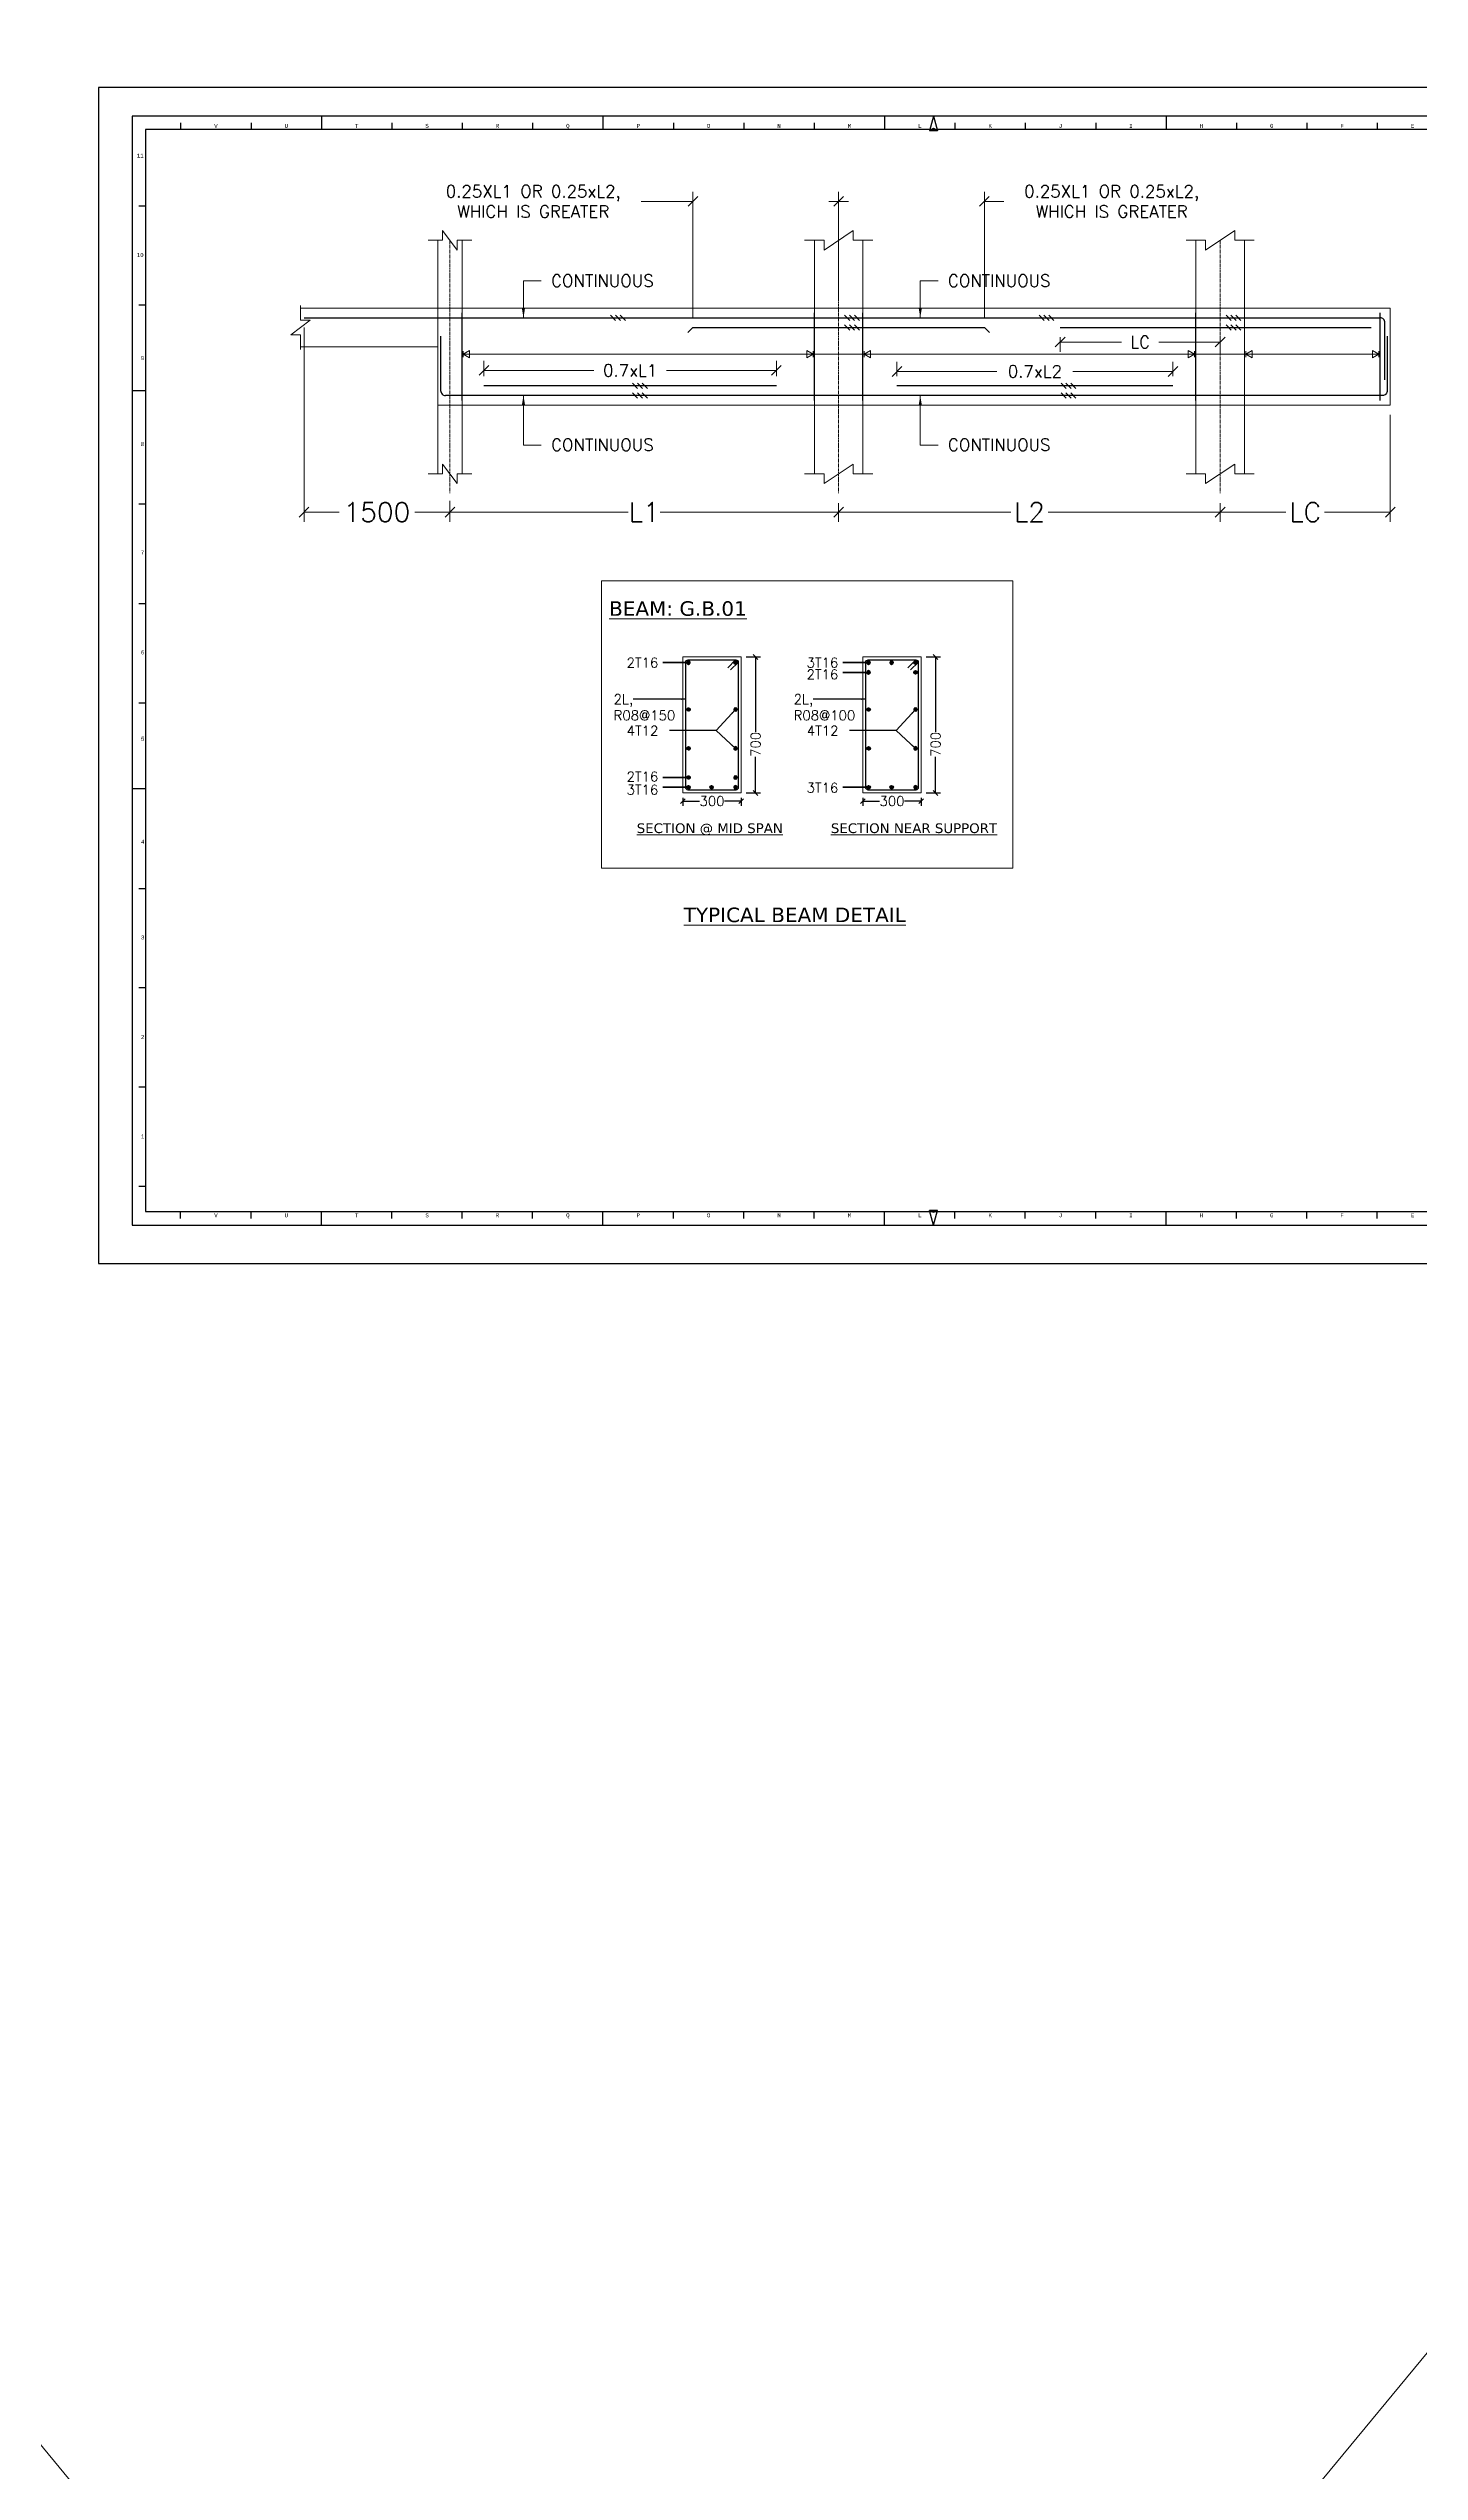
# Model space of a CAD drawing. Header units: millimetres. Extents: x -388065 to 2372687422, y -192755 to 667797.
# Drawn here: x 1484166 to 1498272, y 473296 to 498240 of the extents above; entities that cross this region are included whole.
import ezdxf

# ---------------------------------------------------------------- set-up
doc = ezdxf.new("R2010")
doc.units = ezdxf.units.MM
doc.linetypes.add('CENTER', pattern=[2, 1.25, -0.25, 0.25, -0.25])
doc.layers.add('Label', color=192, linetype='Continuous')
doc.layers.add('LOGO', color=250, linetype='Continuous')
for name, color, linetype, lineweight in [('STR-CL', 1, 'CENTER', 9), ('STR-CONC_IN_SEC', 7, 'Continuous', 15), ('STR-DIM', 1, 'Continuous', 9), ('STR-HATCH', 4, 'Continuous', 9), ('STR-REINF_IN_SEC', 7, 'Continuous', 30), ('STR-STEEL_IN_SEC', 6, 'Continuous', 15), ('STR-TEXT', 7, 'Continuous', 9)]:
    doc.layers.add(name, color=color, linetype=linetype, lineweight=lineweight)
doc.styles.add('MINA_CM', font='romans.shx', dxfattribs={"height": 20})
doc.styles.add('MINA_CM_S', font='romans.shx', dxfattribs={"height": 15})
doc.styles.add('MINA_MM', font='romans.shx', dxfattribs={"height": 200})
doc.styles.add('MINA_MM_X-SEC', font='romans.shx', dxfattribs={"height": 125})
doc.styles.add('MINA_MM_X-SEC_50', font='romans.shx', dxfattribs={"height": 100})
doc.styles.add('STANDART', font='MONOTXT.shx')
doc.dimstyles.new('MINA_MM', dxfattribs={"dimtxt": 200, "dimasz": 100, "dimexe": 100, "dimexo": 100, "dimgap": 50, "dimtad": 0, "dimdec": 0, "dimzin": 0, "dimdsep": 46, "dimtxsty": 'MINA_MM', "dimblk": 'OBLIQUE', "dimcen": 0.09, "dimclrd": 256, "dimclre": 256, "dimclrt": 7, "dimadec": 0, "dimazin": 0, "dimtfac": 1, "dimtdec": 0, "dimtix": 1, "dimtofl": 0, "dimtmove": 0, "dimatfit": 0, "dimfxl": 1, "dimtolj": 1, "dimtzin": 0, "dimlwd": -1, "dimlwe": -1, "dimarcsym": 0})
doc.dimstyles.new('MINA_MM_X-SEC', dxfattribs={"dimtxt": 125, "dimasz": 100, "dimexe": 100, "dimexo": 100, "dimgap": 100, "dimtad": 0, "dimdec": 0, "dimzin": 0, "dimdsep": 46, "dimtxsty": 'MINA_MM_X-SEC', "dimblk": 'OBLIQUE', "dimcen": 0.09, "dimclrd": 256, "dimclre": 256, "dimclrt": 7, "dimadec": 0, "dimazin": 0, "dimtfac": 1, "dimtdec": 0, "dimtix": 1, "dimtofl": 0, "dimtmove": 0, "dimatfit": 0, "dimfxl": 1, "dimtolj": 1, "dimtzin": 0, "dimlwd": -1, "dimlwe": -1, "dimarcsym": 0})
doc.dimstyles.new('MINA_MM_X-SEC_50', dxfattribs={"dimtxt": 100, "dimasz": 50, "dimexe": 50, "dimexo": 50, "dimgap": 0, "dimtad": 0, "dimdec": 0, "dimlfac": 0.5, "dimzin": 0, "dimdsep": 46, "dimtxsty": 'MINA_MM_X-SEC_50', "dimblk": 'OBLIQUE', "dimcen": 90, "dimclrt": 7, "dimadec": 0, "dimazin": 0, "dimtfac": 1, "dimtdec": 0, "dimtofl": 0, "dimtmove": 0, "dimatfit": 0, "dimfxl": 1, "dimtolj": 1, "dimtzin": 0, "dimarcsym": 0})

# ---------------------------------------------------------------- blocks, each defined once
blk = doc.blocks.new('LARGE_ARROW')
at = {"layer": 'STR-DIM', "color": 7, "lineweight": 9}
for p, q in [((0, -74), (0, 74)), ((30, 0), (185, 89)), ((30, -74), (30, 74)), ((185, -89), (30, 0)), ((185, 89), (185, -89))]:
    blk.add_line(p, q, dxfattribs=at)
blk = doc.blocks.new('_OBLIQUE')
at = {"color": 0, "linetype": 'ByBlock'}
blk.add_line((-0.5, -0.5), (0.5, 0.5), dxfattribs=at)
blk = doc.blocks.new('*D1511')
at = {"layer": 'Defpoints', "color": 0, "transparency": 16777216}
for p in [(1488296, 493684), (1492296, 493661), (1492296, 493467)]:
    blk.add_point(p, dxfattribs=at)
at = {"layer": 'STR-DIM', "transparency": 16777216}
for p, q in [((1488296, 493584), (1488296, 493367)), ((1488296, 493467), (1490132, 493467)), ((1492296, 493467), (1490460, 493467)), ((1492296, 493561), (1492296, 493367))]:
    blk.add_line(p, q, dxfattribs=at)
at = {"layer": 'STR-DIM', "transparency": 16777216, "xscale": 100, "yscale": 100, "zscale": 100, "rotation": 180}
blk.add_blockref('_OBLIQUE', (1488296, 493467), dxfattribs=at)
at = {"layer": 'STR-DIM', "transparency": 16777216, "xscale": 100, "yscale": 100, "zscale": 100}
blk.add_blockref('_OBLIQUE', (1492296, 493467), dxfattribs=at)
at = {"layer": 'STR-DIM', "color": 7, "transparency": 16777216, "insert": (1490296, 493467), "char_height": 200, "attachment_point": 5, "style": 'MINA_MM'}
blk.add_mtext('\\A1;L1', dxfattribs=at)
blk = doc.blocks.new('*D1512')
at = {"layer": 'Defpoints', "color": 0, "transparency": 16777216}
for p in [(1492296, 493661), (1496221, 493661), (1496221, 493467)]:
    blk.add_point(p, dxfattribs=at)
at = {"layer": 'STR-DIM', "transparency": 16777216}
for p, q in [((1492296, 493561), (1492296, 493367)), ((1492296, 493467), (1494066, 493467)), ((1496221, 493467), (1494451, 493467)), ((1496221, 493561), (1496221, 493367))]:
    blk.add_line(p, q, dxfattribs=at)
at = {"layer": 'STR-DIM', "transparency": 16777216, "xscale": 100, "yscale": 100, "zscale": 100, "rotation": 180}
blk.add_blockref('_OBLIQUE', (1492296, 493467), dxfattribs=at)
at = {"layer": 'STR-DIM', "transparency": 16777216, "xscale": 100, "yscale": 100, "zscale": 100}
blk.add_blockref('_OBLIQUE', (1496221, 493467), dxfattribs=at)
at = {"layer": 'STR-DIM', "color": 7, "transparency": 16777216, "insert": (1494259, 493467), "char_height": 200, "attachment_point": 5, "style": 'MINA_MM'}
blk.add_mtext('\\A1;L2', dxfattribs=at)
blk = doc.blocks.new('*D1513')
at = {"layer": 'Defpoints', "color": 0, "transparency": 16777216}
for p in [(1497971, 494568), (1496221, 493661), (1496221, 493467)]:
    blk.add_point(p, dxfattribs=at)
at = {"layer": 'STR-DIM', "transparency": 16777216}
for p, q in [((1497971, 494468), (1497971, 493367)), ((1496221, 493561), (1496221, 493367)), ((1496221, 493467), (1496898, 493467)), ((1497971, 493467), (1497294, 493467))]:
    blk.add_line(p, q, dxfattribs=at)
at = {"layer": 'STR-DIM', "transparency": 16777216, "xscale": 100, "yscale": 100, "zscale": 100, "rotation": 180}
blk.add_blockref('_OBLIQUE', (1496221, 493467), dxfattribs=at)
at = {"layer": 'STR-DIM', "transparency": 16777216, "xscale": 100, "yscale": 100, "zscale": 100}
blk.add_blockref('_OBLIQUE', (1497971, 493467), dxfattribs=at)
at = {"layer": 'STR-DIM', "color": 7, "transparency": 16777216, "insert": (1497096, 493467), "char_height": 200, "attachment_point": 5, "style": 'MINA_MM'}
blk.add_mtext('\\A1;LC', dxfattribs=at)
blk = doc.blocks.new('*D1588')
at = {"layer": 'Defpoints', "color": 0, "ltscale": 0.1, "transparency": 16777216}
for p in [(1495735, 494915), (1492895, 494768), (1495735, 494768)]:
    blk.add_point(p, dxfattribs=at)
at = {"layer": 'STR-DIM', "ltscale": 0.1, "transparency": 16777216}
for p, q in [((1492895, 494868), (1492895, 495015)), ((1492895, 494915), (1493923, 494915)), ((1495735, 494915), (1494707, 494915)), ((1495735, 494868), (1495735, 495015))]:
    blk.add_line(p, q, dxfattribs=at)
at = {"layer": 'STR-DIM', "ltscale": 0.1, "transparency": 16777216, "xscale": 100, "yscale": 100, "zscale": 100, "rotation": 180}
blk.add_blockref('_OBLIQUE', (1492895, 494915), dxfattribs=at)
at = {"layer": 'STR-DIM', "ltscale": 0.1, "transparency": 16777216, "xscale": 100, "yscale": 100, "zscale": 100}
blk.add_blockref('_OBLIQUE', (1495735, 494915), dxfattribs=at)
at = {"layer": 'STR-DIM', "color": 7, "ltscale": 0.1, "transparency": 16777216, "insert": (1494315, 494915), "char_height": 125, "attachment_point": 5, "style": 'MINA_MM_X-SEC'}
blk.add_mtext('\\A1;0.7xL2', dxfattribs=at)
blk = doc.blocks.new('*D1589')
at = {"layer": 'Defpoints', "color": 0, "ltscale": 0.1, "transparency": 16777216}
for p in [(1491656, 494926), (1488647, 494768), (1491656, 494768)]:
    blk.add_point(p, dxfattribs=at)
at = {"layer": 'STR-DIM', "ltscale": 0.1, "transparency": 16777216}
for p, q in [((1488647, 494868), (1488647, 495026)), ((1488647, 494926), (1489777, 494926)), ((1491656, 494926), (1490525, 494926)), ((1491656, 494868), (1491656, 495026))]:
    blk.add_line(p, q, dxfattribs=at)
at = {"layer": 'STR-DIM', "ltscale": 0.1, "transparency": 16777216, "xscale": 100, "yscale": 100, "zscale": 100, "rotation": 180}
blk.add_blockref('_OBLIQUE', (1488647, 494926), dxfattribs=at)
at = {"layer": 'STR-DIM', "ltscale": 0.1, "transparency": 16777216, "xscale": 100, "yscale": 100, "zscale": 100}
blk.add_blockref('_OBLIQUE', (1491656, 494926), dxfattribs=at)
at = {"layer": 'STR-DIM', "color": 7, "ltscale": 0.1, "transparency": 16777216, "insert": (1490151, 494926), "char_height": 125, "attachment_point": 5, "style": 'MINA_MM_X-SEC'}
blk.add_mtext('\\A1;0.7xL1', dxfattribs=at)
blk = doc.blocks.new('*D1590')
at = {"layer": 'Defpoints', "color": 0, "ltscale": 0.1, "transparency": 16777216}
for p in [(1494575, 495368), (1494575, 495218), (1496221, 495368)]:
    blk.add_point(p, dxfattribs=at)
at = {"layer": 'STR-DIM', "ltscale": 0.1, "transparency": 16777216}
for p, q in [((1494575, 495268), (1494575, 495118)), ((1494575, 495218), (1495206, 495218)), ((1496221, 495218), (1495590, 495218)), ((1496221, 495268), (1496221, 495118))]:
    blk.add_line(p, q, dxfattribs=at)
at = {"layer": 'STR-DIM', "ltscale": 0.1, "transparency": 16777216, "xscale": 100, "yscale": 100, "zscale": 100, "rotation": 180}
blk.add_blockref('_OBLIQUE', (1494575, 495218), dxfattribs=at)
at = {"layer": 'STR-DIM', "ltscale": 0.1, "transparency": 16777216, "xscale": 100, "yscale": 100, "zscale": 100}
blk.add_blockref('_OBLIQUE', (1496221, 495218), dxfattribs=at)
at = {"layer": 'STR-DIM', "color": 7, "ltscale": 0.1, "transparency": 16777216, "insert": (1495398, 495218), "char_height": 125, "attachment_point": 5, "style": 'MINA_MM_X-SEC'}
blk.add_mtext('\\A1;LC', dxfattribs=at)
blk = doc.blocks.new('*D1602')
at = {"layer": 'Defpoints', "color": 0, "ltscale": 0.1, "transparency": 16777216}
for p in [(1493796, 496666), (1492296, 495568), (1493796, 495368)]:
    blk.add_point(p, dxfattribs=at)
at = {"layer": 'STR-DIM', "ltscale": 0.1, "transparency": 16777216}
for p, q in [((1492296, 496666), (1492196, 496666)), ((1492296, 495668), (1492296, 496766)), ((1493796, 495468), (1493796, 496766)), ((1493796, 496666), (1493996, 496666))]:
    blk.add_line(p, q, dxfattribs=at)
at = {"layer": 'STR-DIM', "ltscale": 0.1, "transparency": 16777216, "xscale": 100, "yscale": 100, "zscale": 100}
blk.add_blockref('_OBLIQUE', (1492296, 496666), dxfattribs=at)
at = {"layer": 'STR-DIM', "ltscale": 0.1, "transparency": 16777216, "xscale": 100, "yscale": 100, "zscale": 100, "rotation": 180}
blk.add_blockref('_OBLIQUE', (1493796, 496666), dxfattribs=at)
at = {"layer": 'STR-DIM', "color": 7, "ltscale": 0.1, "transparency": 16777216, "insert": (1495105, 496666), "char_height": 125, "attachment_point": 5, "style": 'MINA_MM_X-SEC'}
blk.add_mtext('\\A1;0.25XL1 OR 0.25xL2,\\PWHICH IS GREATER', dxfattribs=at)
blk = doc.blocks.new('*D1540')
at = {"layer": 'Defpoints', "color": 0, "ltscale": 0.1, "transparency": 16777216}
for p in [(1490796, 496666), (1492296, 495568), (1490796, 495368)]:
    blk.add_point(p, dxfattribs=at)
at = {"layer": 'STR-DIM', "ltscale": 0.1, "transparency": 16777216}
for p, q in [((1490796, 496666), (1490263, 496666)), ((1490796, 495468), (1490796, 496766)), ((1492296, 495668), (1492296, 496766)), ((1492296, 496666), (1492396, 496666))]:
    blk.add_line(p, q, dxfattribs=at)
at = {"layer": 'STR-DIM', "ltscale": 0.1, "transparency": 16777216, "xscale": 100, "yscale": 100, "zscale": 100}
blk.add_blockref('_OBLIQUE', (1490796, 496666), dxfattribs=at)
at = {"layer": 'STR-DIM', "ltscale": 0.1, "transparency": 16777216, "xscale": 100, "yscale": 100, "zscale": 100, "rotation": 180}
blk.add_blockref('_OBLIQUE', (1492296, 496666), dxfattribs=at)
at = {"layer": 'STR-DIM', "color": 7, "ltscale": 0.1, "transparency": 16777216, "insert": (1489154, 496666), "char_height": 125, "attachment_point": 5, "style": 'MINA_MM_X-SEC'}
blk.add_mtext('\\A1;0.25XL1 OR 0.25xL2,\\PWHICH IS GREATER', dxfattribs=at)
blk = doc.blocks.new('*D1541')
at = {"layer": 'Defpoints', "color": 0, "transparency": 16777216}
for p in [(1486796, 495468), (1488296, 493684), (1486796, 493467)]:
    blk.add_point(p, dxfattribs=at)
at = {"layer": 'STR-DIM', "transparency": 16777216}
for p, q in [((1486796, 495368), (1486796, 493367)), ((1486796, 493467), (1487158, 493467)), ((1488296, 493467), (1487934, 493467)), ((1488296, 493584), (1488296, 493367))]:
    blk.add_line(p, q, dxfattribs=at)
at = {"layer": 'STR-DIM', "transparency": 16777216, "xscale": 100, "yscale": 100, "zscale": 100, "rotation": 180}
blk.add_blockref('_OBLIQUE', (1486796, 493467), dxfattribs=at)
at = {"layer": 'STR-DIM', "transparency": 16777216, "xscale": 100, "yscale": 100, "zscale": 100}
blk.add_blockref('_OBLIQUE', (1488296, 493467), dxfattribs=at)
at = {"layer": 'STR-DIM', "color": 7, "transparency": 16777216, "insert": (1487546, 493467), "char_height": 200, "attachment_point": 5, "style": 'MINA_MM'}
blk.add_mtext('\\A1;1500', dxfattribs=at)
blk = doc.blocks.new('*D1542')
at = {"layer": 'Defpoints', "color": 0, "transparency": 16777216}
for p in [(1491293, 491976), (1491293, 490576), (1491441, 490576)]:
    blk.add_point(p, dxfattribs=at)
at = {"layer": 'STR-DIM', "color": 0, "lineweight": -2, "transparency": 16777216}
for p, q in [((1491343, 491976), (1491491, 491976)), ((1491441, 491976), (1491441, 491205)), ((1491441, 490576), (1491441, 490948)), ((1491343, 490576), (1491491, 490576))]:
    blk.add_line(p, q, dxfattribs=at)
at = {"layer": 'STR-DIM', "color": 0, "lineweight": -2, "transparency": 16777216, "xscale": 50, "yscale": 50, "zscale": 50}
for p, rotation in [((1491441, 491976), 90), ((1491441, 490576), 270)]:
    blk.add_blockref('_OBLIQUE', p, dxfattribs=dict(at, rotation=rotation))
at = {"layer": 'STR-DIM', "color": 7, "transparency": 16777216, "insert": (1491441, 491076), "char_height": 100, "attachment_point": 5, "rotation": 90, "style": 'MINA_MM_X-SEC_50'}
blk.add_mtext('\\A1;700', dxfattribs=at)
blk = doc.blocks.new('BAR')
at = {"layer": 'STR-HATCH'}
h = blk.add_hatch(dxfattribs=at)
h.set_pattern_fill('ANSI31', color=256, scale=20)
h.set_pattern_definition([(45, (0, 0), (-1.76777, 1.76777), [])])
edge = h.paths.add_edge_path()
edge.add_arc((0, 0), 12.5, 0, 360)
at = {"layer": 'STR-REINF_IN_SEC'}
blk.add_circle((0, 0), 12.5, dxfattribs=at)
blk = doc.blocks.new('*D1603')
at = {"layer": 'Defpoints', "color": 0, "transparency": 16777216}
for p in [(1490693, 490576), (1491293, 490576), (1491293, 490492)]:
    blk.add_point(p, dxfattribs=at)
at = {"layer": 'STR-DIM', "color": 0, "lineweight": -2, "transparency": 16777216}
for p, q in [((1490693, 490526), (1490693, 490442)), ((1490693, 490492), (1490864, 490492)), ((1491293, 490492), (1491122, 490492)), ((1491293, 490526), (1491293, 490442))]:
    blk.add_line(p, q, dxfattribs=at)
at = {"layer": 'STR-DIM', "color": 0, "lineweight": -2, "transparency": 16777216, "xscale": 50, "yscale": 50, "zscale": 50, "rotation": 180}
blk.add_blockref('_OBLIQUE', (1490693, 490492), dxfattribs=at)
at = {"layer": 'STR-DIM', "color": 0, "lineweight": -2, "transparency": 16777216, "xscale": 50, "yscale": 50, "zscale": 50}
blk.add_blockref('_OBLIQUE', (1491293, 490492), dxfattribs=at)
at = {"layer": 'STR-DIM', "color": 7, "transparency": 16777216, "insert": (1490993, 490492), "char_height": 100, "attachment_point": 5, "style": 'MINA_MM_X-SEC_50'}
blk.add_mtext('\\A1;300', dxfattribs=at)
blk = doc.blocks.new('LABLE')
at = {"layer": 'Label', "color": 7}
for p, q in [((0, 56070), (0, 0)), ((80430, 56070), (0, 56070)), ((679, 55391), (679, 679)), ((79751, 55391), (679, 55391)), ((2456, 55730), (2456, 55391)), ((2456, 55730), (2456, 55391)), ((6013, 55730), (6013, 55391)), ((9570, 56070), (9570, 55391)), ((13126, 55730), (13126, 55391)), ((16683, 55730), (16683, 55391)), ((20240, 55730), (20240, 55391)), ((23797, 56070), (23797, 55391)), ((27354, 55730), (27354, 55391)), ((30911, 55730), (30911, 55391)), ((34468, 55730), (34468, 55391)), ((38025, 56070), (38025, 55391)), ((40498, 56070), (40298, 55325)), ((40498, 55440), (40298, 55325)), ((40697, 55325), (40298, 55325)), ((40498, 56070), (40697, 55325)), ((40697, 55325), (40498, 55440)), ((41582, 55730), (41582, 55391)), ((45139, 55730), (45139, 55391)), ((48696, 55730), (48696, 55391)), ((52253, 56070), (52253, 55391)), ((55809, 55730), (55809, 55391)), ((59366, 55730), (59366, 55391)), ((62923, 55730), (62923, 55391)), ((340, 51536), (679, 51536)), ((679, 46509), (340, 46509)), ((679, 42187), (0, 42187)), ((679, 36454), (340, 36454)), ((340, 31427), (679, 31427)), ((340, 26400), (679, 26400)), ((679, 22052), (0, 22052)), ((340, 17025), (679, 17025)), ((679, 11997), (340, 11997)), ((679, 6970), (340, 6970)), ((679, 1943), (340, 1943)), ((0, 0), (80430, 0)), ((679, 679), (79751, 679)), ((2456, 340), (2456, 679)), ((6013, 340), (6013, 679)), ((9570, 0), (9570, 679)), ((13126, 340), (13126, 679)), ((16683, 340), (16683, 679)), ((20240, 340), (20240, 679)), ((23797, 0), (23797, 679)), ((27354, 340), (27354, 679)), ((30911, 340), (30911, 679)), ((34468, 340), (34468, 679)), ((38025, 0), (38025, 679)), ((40697, 745), (40298, 745)), ((40498, 0), (40298, 745)), ((40498, 630), (40298, 745)), ((40498, 0), (40697, 745)), ((40697, 745), (40498, 630)), ((41582, 340), (41582, 679)), ((45139, 340), (45139, 679)), ((48696, 340), (48696, 679)), ((52253, 0), (52253, 679)), ((55809, 340), (55809, 679)), ((59366, 340), (59366, 679)), ((62923, 340), (62923, 679))]:
    blk.add_line(p, q, dxfattribs=at)
at = {"layer": 'Label', "color": 7, "style": 'STANDART', "width": 1}
for s, height, p in [('V', 203, (4152, 55473)), ('U', 203, (7708, 55473)), ('T', 203, (11265, 55473)), ('S', 203, (14822, 55473)), ('R', 203, (18379, 55473)), ('Q', 203, (21936, 55473)), ('P', 203, (25493, 55473)), ('O', 203, (29050, 55473)), ('N', 203, (32607, 55473)), ('M', 203, (36164, 55473)), ('L', 203, (39721, 55473)), ('K', 203, (43278, 55473)), ('J', 203, (46835, 55473)), ('I', 203, (50391, 55473)), ('H', 203, (53948, 55473)), ('G', 203, (57505, 55473)), ('F', 203, (61062, 55473)), ('E', 203, (64619, 55473)), ('11', 203.3, (238, 53971)), ('10', 203.3, (238, 48944)), ('9', 203, (441, 43733)), ('8', 203, (441, 39385)), ('7', 203, (441, 33893)), ('6', 203, (441, 28856)), ('5', 203, (452, 24487)), ('4', 203, (452, 19276)), ('3', 203, (452, 14443)), ('2', 203, (452, 9406)), ('1', 203, (452, 4387)), ('V', 203, (4152, 394)), ('U', 203, (7708, 394)), ('T', 203, (11265, 394)), ('S', 203, (14822, 394)), ('R', 203, (18379, 394)), ('Q', 203, (21936, 394)), ('P', 203, (25493, 394)), ('O', 203, (29050, 394)), ('N', 203, (32607, 394)), ('M', 203, (36164, 394)), ('L', 203, (39721, 394)), ('K', 203, (43278, 394)), ('J', 203, (46835, 394)), ('I', 203, (50391, 394)), ('H', 203, (53948, 394)), ('G', 203, (57505, 394)), ('F', 203, (61062, 394)), ('E', 203, (64619, 394))]:
    blk.add_text(s, height=height, dxfattribs=at).set_placement(p)
blk = doc.blocks.new('*D1543')
at = {"layer": 'Defpoints', "color": 0, "transparency": 16777216}
for p in [(1493145, 491976), (1493145, 490576), (1493293, 490576)]:
    blk.add_point(p, dxfattribs=at)
at = {"layer": 'STR-DIM', "color": 0, "lineweight": -2, "transparency": 16777216}
for p, q in [((1493195, 491976), (1493343, 491976)), ((1493293, 491976), (1493293, 491205)), ((1493293, 490576), (1493293, 490948)), ((1493195, 490576), (1493343, 490576))]:
    blk.add_line(p, q, dxfattribs=at)
at = {"layer": 'STR-DIM', "color": 0, "lineweight": -2, "transparency": 16777216, "xscale": 50, "yscale": 50, "zscale": 50}
for p, rotation in [((1493293, 491976), 90), ((1493293, 490576), 270)]:
    blk.add_blockref('_OBLIQUE', p, dxfattribs=dict(at, rotation=rotation))
at = {"layer": 'STR-DIM', "color": 7, "transparency": 16777216, "insert": (1493293, 491076), "char_height": 100, "attachment_point": 5, "rotation": 90, "style": 'MINA_MM_X-SEC_50'}
blk.add_mtext('\\A1;700', dxfattribs=at)
blk = doc.blocks.new('*D1604')
at = {"layer": 'Defpoints', "color": 0, "transparency": 16777216}
for p in [(1492545, 490576), (1493145, 490576), (1493145, 490492)]:
    blk.add_point(p, dxfattribs=at)
at = {"layer": 'STR-DIM', "color": 0, "lineweight": -2, "transparency": 16777216}
for p, q in [((1492545, 490526), (1492545, 490442)), ((1492545, 490492), (1492717, 490492)), ((1493145, 490492), (1492974, 490492)), ((1493145, 490526), (1493145, 490442))]:
    blk.add_line(p, q, dxfattribs=at)
at = {"layer": 'STR-DIM', "color": 0, "lineweight": -2, "transparency": 16777216, "xscale": 50, "yscale": 50, "zscale": 50, "rotation": 180}
blk.add_blockref('_OBLIQUE', (1492545, 490492), dxfattribs=at)
at = {"layer": 'STR-DIM', "color": 0, "lineweight": -2, "transparency": 16777216, "xscale": 50, "yscale": 50, "zscale": 50}
blk.add_blockref('_OBLIQUE', (1493145, 490492), dxfattribs=at)
at = {"layer": 'STR-DIM', "color": 7, "transparency": 16777216, "insert": (1492845, 490492), "char_height": 100, "attachment_point": 5, "style": 'MINA_MM_X-SEC_50'}
blk.add_mtext('\\A1;300', dxfattribs=at)

msp = doc.modelspace()

# ---------------------------------------------------------------- linework, layer by layer
at = {"layer": 'LOGO', "ltscale": 0.1}
msp.add_lwpolyline([(1501815.5042, 485733.8788), (1501815.5042, 497837.0703), (1484679.5042, 497837.0703), (1484679.5042, 485733.8788)], close=True, dxfattribs=at)
at = {"layer": 'STR-CL', "ltscale": 25}
for p, q in [((1488296.0155, 496265.2214), (1488296.0155, 493661.2281)), ((1492296.0155, 496265.2214), (1492296.0155, 493661.2281)), ((1496221.0155, 496265.2214), (1496221.0155, 493661.2281))]:
    msp.add_line(p, q, dxfattribs=at)
at = {"layer": 'STR-CONC_IN_SEC', "ltscale": 0.5}
for p, q in [((1488221.0155, 496265.2214), (1488071.0155, 496265.2214)), ((1488171.0155, 493861.2281), (1488171.0155, 496265.2214)), ((1488371.0155, 496165.2214), (1488221.0155, 496365.2214)), ((1488221.0155, 496365.2214), (1488221.0155, 496265.2214)), ((1488521.0155, 496265.2214), (1488371.0155, 496265.2214)), ((1488371.0155, 496265.2214), (1488371.0155, 496165.2214)), ((1488421.0155, 493861.2281), (1488421.0155, 496265.2214)), ((1491946.0155, 496265.2214), (1492146.0155, 496265.2214)), ((1492046.0155, 493861.2281), (1492046.0155, 496265.2214)), ((1492146.0155, 496165.2214), (1492446.0155, 496365.2214)), ((1492146.0155, 496265.2214), (1492146.0155, 496165.2214)), ((1492446.0155, 496365.2214), (1492446.0155, 496265.2214)), ((1492446.0155, 496265.2214), (1492646.0155, 496265.2214)), ((1492546.0155, 493861.2281), (1492546.0155, 496265.2214)), ((1495871.0155, 496265.2214), (1496071.0155, 496265.2214)), ((1495971.0155, 493861.2281), (1495971.0155, 496265.2214)), ((1496071.0155, 496165.2214), (1496371.0155, 496365.2214)), ((1496071.0155, 496265.2214), (1496071.0155, 496165.2214)), ((1496371.0155, 496365.2214), (1496371.0155, 496265.2214)), ((1496371.0155, 496265.2214), (1496571.0155, 496265.2214)), ((1496471.0155, 493861.2281), (1496471.0155, 496265.2214)), ((1486859.2279, 495442.8831), (1486659.2279, 495292.8831)), ((1486759.2279, 495592.8831), (1486759.2279, 495442.8831)), ((1486759.2279, 495442.8831), (1486859.2279, 495442.8831)), ((1486659.2279, 495292.8831), (1486759.2279, 495292.8831)), ((1486759.2279, 495292.8831), (1486759.2279, 495142.8831)), ((1488421.0155, 495093.5373), (1497867.5222, 495093.5373)), ((1488371.0155, 493761.2281), (1488221.0155, 493961.2281)), ((1488221.0155, 493961.2281), (1488221.0155, 493861.2281)), ((1492146.0155, 493761.2281), (1492446.0155, 493961.2281)), ((1492446.0155, 493961.2281), (1492446.0155, 493861.2281)), ((1496071.0155, 493761.2281), (1496371.0155, 493961.2281)), ((1496371.0155, 493961.2281), (1496371.0155, 493861.2281)), ((1488221.0155, 493861.2281), (1488071.0155, 493861.2281)), ((1488521.0155, 493861.2281), (1488371.0155, 493861.2281)), ((1488371.0155, 493861.2281), (1488371.0155, 493761.2281)), ((1491946.0155, 493861.2281), (1492146.0155, 493861.2281)), ((1492146.0155, 493861.2281), (1492146.0155, 493761.2281)), ((1492446.0155, 493861.2281), (1492646.0155, 493861.2281)), ((1495871.0155, 493861.2281), (1496071.0155, 493861.2281)), ((1496071.0155, 493861.2281), (1496071.0155, 493761.2281)), ((1496371.0155, 493861.2281), (1496571.0155, 493861.2281))]:
    msp.add_line(p, q, dxfattribs=at)
at = {"layer": 'STR-CONC_IN_SEC', "ltscale": 0.1}
for p, q in [((1486759.2279, 495567.8831), (1497971.0155, 495567.8831)), ((1497971.0155, 494567.8831), (1497971.0155, 495567.8831)), ((1486759.2279, 495167.8831), (1488171.0155, 495167.8831)), ((1497971.0155, 494567.8831), (1488171.0155, 494567.8831))]:
    msp.add_line(p, q, dxfattribs=at)
at = {"layer": 'STR-CONC_IN_SEC'}
for points in [[(1491292.9737, 491976.2331), (1491292.9737, 490576.24), (1490692.9737, 490576.24), (1490692.9737, 491976.2331)], [(1493145.2106, 491976.2331), (1493145.2106, 490576.24), (1492545.2106, 490576.24), (1492545.2106, 491976.2331)]]:
    msp.add_lwpolyline(points, close=True, dxfattribs=at)
at = {"layer": 'STR-DIM'}
msp.add_lwpolyline([(1489856.1601, 492759.131), (1494086.3985, 492759.131), (1494086.3985, 489800.8358), (1489856.1601, 489800.8358)], close=True, dxfattribs=at)
at = {"layer": 'STR-REINF_IN_SEC', "ltscale": 0.5}
for p, q in [((1488421.0155, 494617.8831), (1488421.0155, 495517.8831)), ((1489948.3193, 495494.3996), (1490001.3523, 495441.3665)), ((1489998.3193, 495494.3996), (1490051.3523, 495441.3665)), ((1490048.3193, 495494.3996), (1490101.3523, 495441.3665)), ((1492046.0155, 494617.8831), (1492046.0155, 495517.8831)), ((1492357.5536, 495494.3996), (1492410.5866, 495441.3665)), ((1492357.5536, 495394.3996), (1492410.5866, 495341.3665)), ((1492407.5536, 495494.3996), (1492460.5866, 495441.3665)), ((1492407.5536, 495394.3996), (1492460.5866, 495341.3665)), ((1492457.5536, 495494.3996), (1492510.5866, 495441.3665)), ((1492457.5536, 495394.3996), (1492510.5866, 495341.3665)), ((1492546.0155, 494617.8831), (1492546.0155, 495517.8831)), ((1494357.5312, 495494.3996), (1494410.5642, 495441.3665)), ((1494407.5312, 495494.3996), (1494460.5642, 495441.3665)), ((1494457.5312, 495494.3996), (1494510.5642, 495441.3665)), ((1495971.0155, 494617.8831), (1495971.0155, 495517.8831)), ((1496282.5536, 495494.3996), (1496335.5866, 495441.3665)), ((1496282.5536, 495394.3996), (1496335.5866, 495341.3665)), ((1496332.5536, 495494.3996), (1496385.5866, 495441.3665)), ((1496332.5536, 495394.3996), (1496385.5866, 495341.3665)), ((1496382.5536, 495494.3996), (1496435.5866, 495441.3665)), ((1496382.5536, 495394.3996), (1496435.5866, 495341.3665)), ((1497867.5222, 494617.8831), (1497867.5222, 495517.8831)), ((1490742.9825, 495314.85), (1490796.0155, 495367.8831)), ((1490796.0155, 495367.8831), (1493796.0155, 495367.8831)), ((1493849.0485, 495314.85), (1493796.0155, 495367.8831)), ((1494575.1746, 495367.8831), (1497775.7417, 495367.8831)), ((1490175.0061, 494794.3996), (1490228.0391, 494741.3665)), ((1490175.0061, 494694.3996), (1490228.0391, 494641.3665)), ((1490225.0061, 494794.3996), (1490278.0391, 494741.3665)), ((1490225.0061, 494694.3996), (1490278.0391, 494641.3665)), ((1490275.0061, 494794.3996), (1490328.0391, 494741.3665)), ((1490275.0061, 494694.3996), (1490328.0391, 494641.3665)), ((1494584.2181, 494794.3996), (1494637.2511, 494741.3665)), ((1494584.2181, 494694.3996), (1494637.2511, 494641.3665)), ((1494634.2181, 494794.3996), (1494687.2511, 494741.3665)), ((1494634.2181, 494694.3996), (1494687.2511, 494641.3665)), ((1494684.2181, 494794.3996), (1494737.2511, 494741.3665)), ((1494684.2181, 494694.3996), (1494737.2511, 494641.3665))]:
    msp.add_line(p, q, dxfattribs=at)
for points in [[(1486796.0155, 495467.8831), (1497866.6211, 495467.8831)], [(1497891.0156, 494667.8831), (1488251.0155, 494667.8831)], [(1491655.5143, 494767.8831), (1488646.6437, 494767.8831)], [(1495734.7644, 494767.8831), (1492894.9081, 494767.8831)]]:
    msp.add_lwpolyline(points, dxfattribs=at)
for points in [[(1497916.6207, 494830.6886), (1497916.6207, 495417.8831, 0.4142135624), (1497866.6207, 495467.8831)], [(1488201.0155, 495278.5743), (1488201.0155, 494717.8831, 0.4142135624), (1488251.0155, 494667.8831)], [(1497941.0155, 495278.5743), (1497941.0155, 494717.8831, -0.4142135624), (1497891.0155, 494667.8831)]]:
    msp.add_lwpolyline(points, format="xyb", dxfattribs=at)
at = {"layer": 'STR-REINF_IN_SEC'}
for points in [[(1490748.9737, 491946.2331), (1491236.9737, 491946.2331, -0.4142135624), (1491262.9737, 491920.2331), (1491262.9737, 490632.24, -0.4142135624), (1491236.9737, 490606.24), (1490748.9737, 490606.24, -0.4142135624), (1490722.9737, 490632.24), (1490722.9737, 491920.2331, -0.4142135624)], [(1492601.2106, 491946.2331), (1493089.2106, 491946.2331, -0.4142135624), (1493115.2106, 491920.2331), (1493115.2106, 490632.24, -0.4142135624), (1493089.2106, 490606.24), (1492601.2106, 490606.24, -0.4142135624), (1492575.2106, 490632.24), (1492575.2106, 491920.2331, -0.4142135624)]]:
    msp.add_lwpolyline(points, format="xyb", close=True, dxfattribs=at)
for points in [[(1491236.2209, 491946.2331), (1491156.6397, 491865.4429)], [(1491262.9737, 491919.6065), (1491183.9107, 491842.3835)], [(1493088.4579, 491946.2331), (1493008.8766, 491865.4429)], [(1493115.2106, 491919.6065), (1493036.1476, 491842.3835)]]:
    msp.add_lwpolyline(points, dxfattribs=at)
at = {"layer": 'STR-STEEL_IN_SEC', "color": 7, "ltscale": 0.1}
for p, q in [((1584664.4846, 579101.4319), (1396989.2923, 351706.677)), ((1396989.2923, 579101.4319), (1584664.4846, 351706.677))]:
    msp.add_line(p, q, dxfattribs=at)

# ---------------------------------------------------------------- block references
at = {"xscale": 0.2036085021136641, "yscale": 0.2036085021136641, "zscale": 0.2036085021136641}
msp.add_blockref('LABLE', (1485025.6387, 486127.8976), dxfattribs=at)
at = {"yscale": 0.421875, "zscale": 0.421875, "rotation": 180}
for p, xscale in [((1488421.0155, 495093.5373), -0.421875), ((1492046.0155, 495093.5373), 0.421875), ((1492546.0155, 495093.5373), -0.421875), ((1495971.0155, 495093.5373), 0.421875), ((1496471.0155, 495093.5373), -0.421875), ((1497867.5222, 495093.5373), 0.421875)]:
    msp.add_blockref('LARGE_ARROW', p, dxfattribs=dict(at, xscale=xscale))
at = {"layer": 'STR-REINF_IN_SEC', "yscale": 1.44, "zscale": 1.44, "rotation": 180}
for p, xscale in [((1490751.9182, 491917.6169), -1.44), ((1491234.0292, 491917.6169), 1.44), ((1492604.1551, 491917.6169), -1.44), ((1492840.7973, 491917.6169), -1.44), ((1493086.2661, 491917.6169), 1.44), ((1492604.1551, 491817.6169), -1.44), ((1493086.2661, 491817.6169), 1.44)]:
    msp.add_blockref('BAR', p, dxfattribs=dict(at, xscale=xscale))
at = {"layer": 'STR-REINF_IN_SEC', "yscale": 1.44, "zscale": 1.44}
for p, xscale in [((1490751.9182, 491434.8563), 1.44), ((1491234.0292, 491434.8563), -1.44), ((1492604.1551, 491434.8563), 1.44), ((1493086.2661, 491434.8563), -1.44), ((1490751.9182, 491034.8563), 1.44), ((1491234.0292, 491034.8563), -1.44), ((1492604.1551, 491034.8563), 1.44), ((1493086.2661, 491034.8563), -1.44), ((1490751.9182, 490734.8563), 1.44), ((1490751.9182, 490634.8563), 1.44), ((1490988.5603, 490634.8563), 1.44), ((1491234.0292, 490734.8563), -1.44), ((1491234.0292, 490634.8563), -1.44), ((1492604.1551, 490634.8563), 1.44), ((1492840.7973, 490634.8563), 1.44), ((1493086.2661, 490634.8563), -1.44)]:
    msp.add_blockref('BAR', p, dxfattribs=dict(at, xscale=xscale))

# ---------------------------------------------------------------- texts
at = {"layer": 'STR-TEXT', "ltscale": 0.1, "char_height": 125, "attachment_point": 5, "style": 'MINA_MM_X-SEC'}
for insert in [(1489865.1642, 495849.7044), (1493947.7955, 495849.7044), (1489865.1642, 494160.4802), (1493947.7955, 494160.4802)]:
    msp.add_mtext('\\A1;CONTINUOUS', dxfattribs=dict(at, insert=insert))
at = {"layer": 'STR-TEXT', "attachment_point": 1}
for s, insert, char_height, style in [('\\A1;{\\fVerdana|b0|i0|c0|p34;\\LBEAM: G.B.01}', (1489933.6826, 492549.8281), 150, 'MINA_CM_S'), ('\\A1;2T16', (1490114.6089, 491967.6169), 100, 'MINA_MM_X-SEC_50'), ('\\A1;3T16', (1491966.8458, 491967.6169), 100, 'MINA_MM_X-SEC_50'), ('\\A1;2T16', (1491966.8458, 491846.5406), 100, 'MINA_MM_X-SEC_50'), ('\\A1;2L,\\PR08@150', (1489980.8962, 491591.8908), 100, 'MINA_MM_X-SEC_50'), ('\\A1;2L,\\PR08@100', (1491833.1332, 491591.8908), 100, 'MINA_MM_X-SEC_50'), ('\\A1;4T12', (1490115.5793, 491266.4085), 100, 'MINA_MM_X-SEC_50'), ('\\A1;4T12', (1491967.8163, 491266.4085), 100, 'MINA_MM_X-SEC_50'), ('\\A1;2T16', (1490114.6089, 490795.045), 100, 'MINA_MM_X-SEC_50'), ('\\A1;3T16', (1490114.6089, 490659.3812), 100, 'MINA_MM_X-SEC_50'), ('\\A1;3T16', (1491966.8458, 490679.3113), 100, 'MINA_MM_X-SEC_50'), ('\\A1;{\\fVerdana|b0|i0|c0|p34;\\LSECTION @ MID SPAN}', (1490218.589, 490263.4622), 100, 'MINA_CM'), ('\\A1;{\\fVerdana|b0|i0|c0|p34;\\LSECTION NEAR SUPPORT}', (1492216.1143, 490263.4622), 100, 'MINA_CM'), ('\\A1;{\\fVerdana|b0|i0|c0|p34;\\LTYPICAL BEAM DETAIL}', (1490701.4507, 489396.3218), 150, 'MINA_CM_S')]:
    msp.add_mtext(s, dxfattribs=dict(at, insert=insert, char_height=char_height, style=style))

# ---------------------------------------------------------------- dimensions: what is measured, and where the dimension line sits
at = {"layer": 'STR-DIM', "ltscale": 0.1}
dim = msp.add_linear_dim(base=(1490796.0155, 496665.9966), p1=(1492296.0155, 495567.8831), p2=(1490796.0155, 495367.8831), angle=180, text='0.25XL1 OR 0.25xL2,\\PWHICH IS GREATER', dimstyle='MINA_MM_X-SEC', dxfattribs=at)
dim.commit()
dim.dimension.update_dxf_attribs({"geometry": '*D1540', "text_midpoint": (1489153.7536, 496665.9966), "dimtype": 160})
dim = msp.add_linear_dim(base=(1493796.0155, 496665.9966), p1=(1492296.0155, 495567.8831), p2=(1493796.0155, 495367.8831), text='0.25XL1 OR 0.25xL2,\\PWHICH IS GREATER', dimstyle='MINA_MM_X-SEC', dxfattribs=at)
dim.commit()
dim.dimension.update_dxf_attribs({"geometry": '*D1602', "text_midpoint": (1495104.944, 496665.9966), "dimtype": 160})
at = {"layer": 'STR-DIM'}
for base, p1, p2, dimstyle, picture, middle in [((1486796.0155, 493466.9609), (1488296.0155, 493683.8736), (1486796.0155, 495467.8831), 'MINA_MM', '*D1541', (1487546.0155, 493466.9609)), ((1491292.9737, 490492.4721), (1490692.9737, 490576.24), (1491292.9737, 490576.24), 'MINA_MM_X-SEC_50', '*D1603', (1490992.9737, 490492.4721)), ((1493145.2106, 490492.4721), (1492545.2106, 490576.24), (1493145.2106, 490576.24), 'MINA_MM_X-SEC_50', '*D1604', (1492845.2106, 490492.4721))]:
    dim = msp.add_linear_dim(base=base, p1=p1, p2=p2, dimstyle=dimstyle, dxfattribs=at)
    dim.commit()
    dim.dimension.update_dxf_attribs({"geometry": picture, "text_midpoint": middle})
at = {"layer": 'STR-DIM', "ltscale": 0.1}
for base, p1, p2, text, picture, middle in [((1494575.1746, 495217.8346), (1496221.0155, 495367.8831), (1494575.1746, 495367.8831), 'LC', '*D1590', (1495398.095, 495217.8346)), ((1491655.5143, 494925.6062), (1488646.6437, 494767.8831), (1491655.5143, 494767.8831), '0.7xL1', '*D1589', (1490151.079, 494925.6062)), ((1495734.7644, 494914.6616), (1492894.9081, 494767.8831), (1495734.7644, 494767.8831), '0.7xL2', '*D1588', (1494314.8362, 494914.6616))]:
    dim = msp.add_linear_dim(base=base, p1=p1, p2=p2, text=text, dimstyle='MINA_MM_X-SEC', dxfattribs=at)
    dim.commit()
    dim.dimension.update_dxf_attribs({"geometry": picture, "text_midpoint": middle})
at = {"layer": 'STR-DIM'}
dim = msp.add_linear_dim(base=(1496221.0155, 493466.9609), p1=(1497971.0155, 494567.8831), p2=(1496221.0155, 493661.2281), angle=180, text='LC', dimstyle='MINA_MM', dxfattribs=at)
dim.commit()
dim.dimension.update_dxf_attribs({"geometry": '*D1513', "text_midpoint": (1497096.0155, 493466.9609)})
for base, p1, p2, text, picture, middle in [((1492296.0155, 493466.9609), (1488296.0155, 493683.8736), (1492296.0155, 493661.2281), 'L1', '*D1511', (1490296.0155, 493466.9609)), ((1496221.0155, 493466.9609), (1492296.0155, 493661.2281), (1496221.0155, 493661.2281), 'L2', '*D1512', (1494258.5155, 493466.9609))]:
    dim = msp.add_linear_dim(base=base, p1=p1, p2=p2, text=text, dimstyle='MINA_MM', dxfattribs=at)
    dim.commit()
    dim.dimension.update_dxf_attribs({"geometry": picture, "text_midpoint": middle})
for base, p1, p2, picture, middle in [((1491440.5729, 490576.24), (1491292.9737, 491976.2331), (1491292.9737, 490576.24), '*D1542', (1491440.5729, 491076.2366)), ((1493292.8099, 490576.24), (1493145.2106, 491976.2331), (1493145.2106, 490576.24), '*D1543', (1493292.8099, 491076.2366))]:
    dim = msp.add_linear_dim(base=base, p1=p1, p2=p2, angle=270, dimstyle='MINA_MM_X-SEC_50', dxfattribs=at)
    dim.commit()
    dim.dimension.update_dxf_attribs({"geometry": picture, "text_midpoint": middle, "dimtype": 160})

# ---------------------------------------------------------------- leaders
for points, dimstyle in [([(1489053.1245, 495467.8831), (1489053.1245, 495846.7476), (1489236.3775, 495846.7476)], 'MINA_MM'), ([(1493135.7558, 495467.8831), (1493135.7558, 495846.7476), (1493319.0088, 495846.7476)], 'MINA_MM'), ([(1489053.1245, 494667.8831), (1489053.1245, 494157.5234), (1489236.3775, 494157.5234)], 'MINA_MM'), ([(1493135.7558, 494667.8831), (1493135.7558, 494157.5234), (1493319.0088, 494157.5234)], 'MINA_MM'), ([(1490751.9182, 491917.6169), (1490487.6117, 491917.6169), (1490751.9182, 491917.6169), (1490487.6117, 491917.6169)], 'MINA_MM_X-SEC_50'), ([(1492604.1551, 491917.6169), (1492339.8487, 491917.6169), (1492604.1551, 491917.6169), (1492339.8487, 491917.6169)], 'MINA_MM_X-SEC_50'), ([(1492604.1551, 491817.6169), (1492339.8487, 491817.6169), (1492604.1551, 491817.6169), (1492339.8487, 491817.6169)], 'MINA_MM_X-SEC_50'), ([(1490722.9737, 491541.8908), (1490181.0454, 491541.8908)], 'MINA_MM_X-SEC_50'), ([(1491234.0292, 491434.8563), (1491037.0193, 491220.8933), (1490554.6968, 491220.8933)], 'MINA_MM_X-SEC_50'), ([(1492575.2106, 491541.8908), (1492033.2823, 491541.8908)], 'MINA_MM_X-SEC_50'), ([(1493086.2661, 491434.8563), (1492889.2562, 491220.8933), (1492406.9338, 491220.8933)], 'MINA_MM_X-SEC_50'), ([(1491234.0292, 491034.8563), (1491037.0193, 491220.8933), (1490554.6968, 491220.8933)], 'MINA_MM_X-SEC_50'), ([(1493086.2661, 491034.8563), (1492889.2562, 491220.8933), (1492406.9338, 491220.8933)], 'MINA_MM_X-SEC_50'), ([(1490751.9182, 490734.8563), (1490487.6117, 490734.8563), (1490751.9182, 490734.8563), (1490487.6117, 490734.8563)], 'MINA_MM_X-SEC_50'), ([(1490751.9182, 490634.8563), (1490487.6117, 490634.8563), (1490751.9182, 490634.8563), (1490487.6117, 490634.8563)], 'MINA_MM_X-SEC_50'), ([(1492604.1551, 490634.8563), (1492339.8487, 490634.8563), (1492604.1551, 490634.8563), (1492339.8487, 490634.8563)], 'MINA_MM_X-SEC_50')]:
    msp.add_leader(points, dimstyle=dimstyle, dxfattribs=at)

doc.saveas('drawing.dxf')
